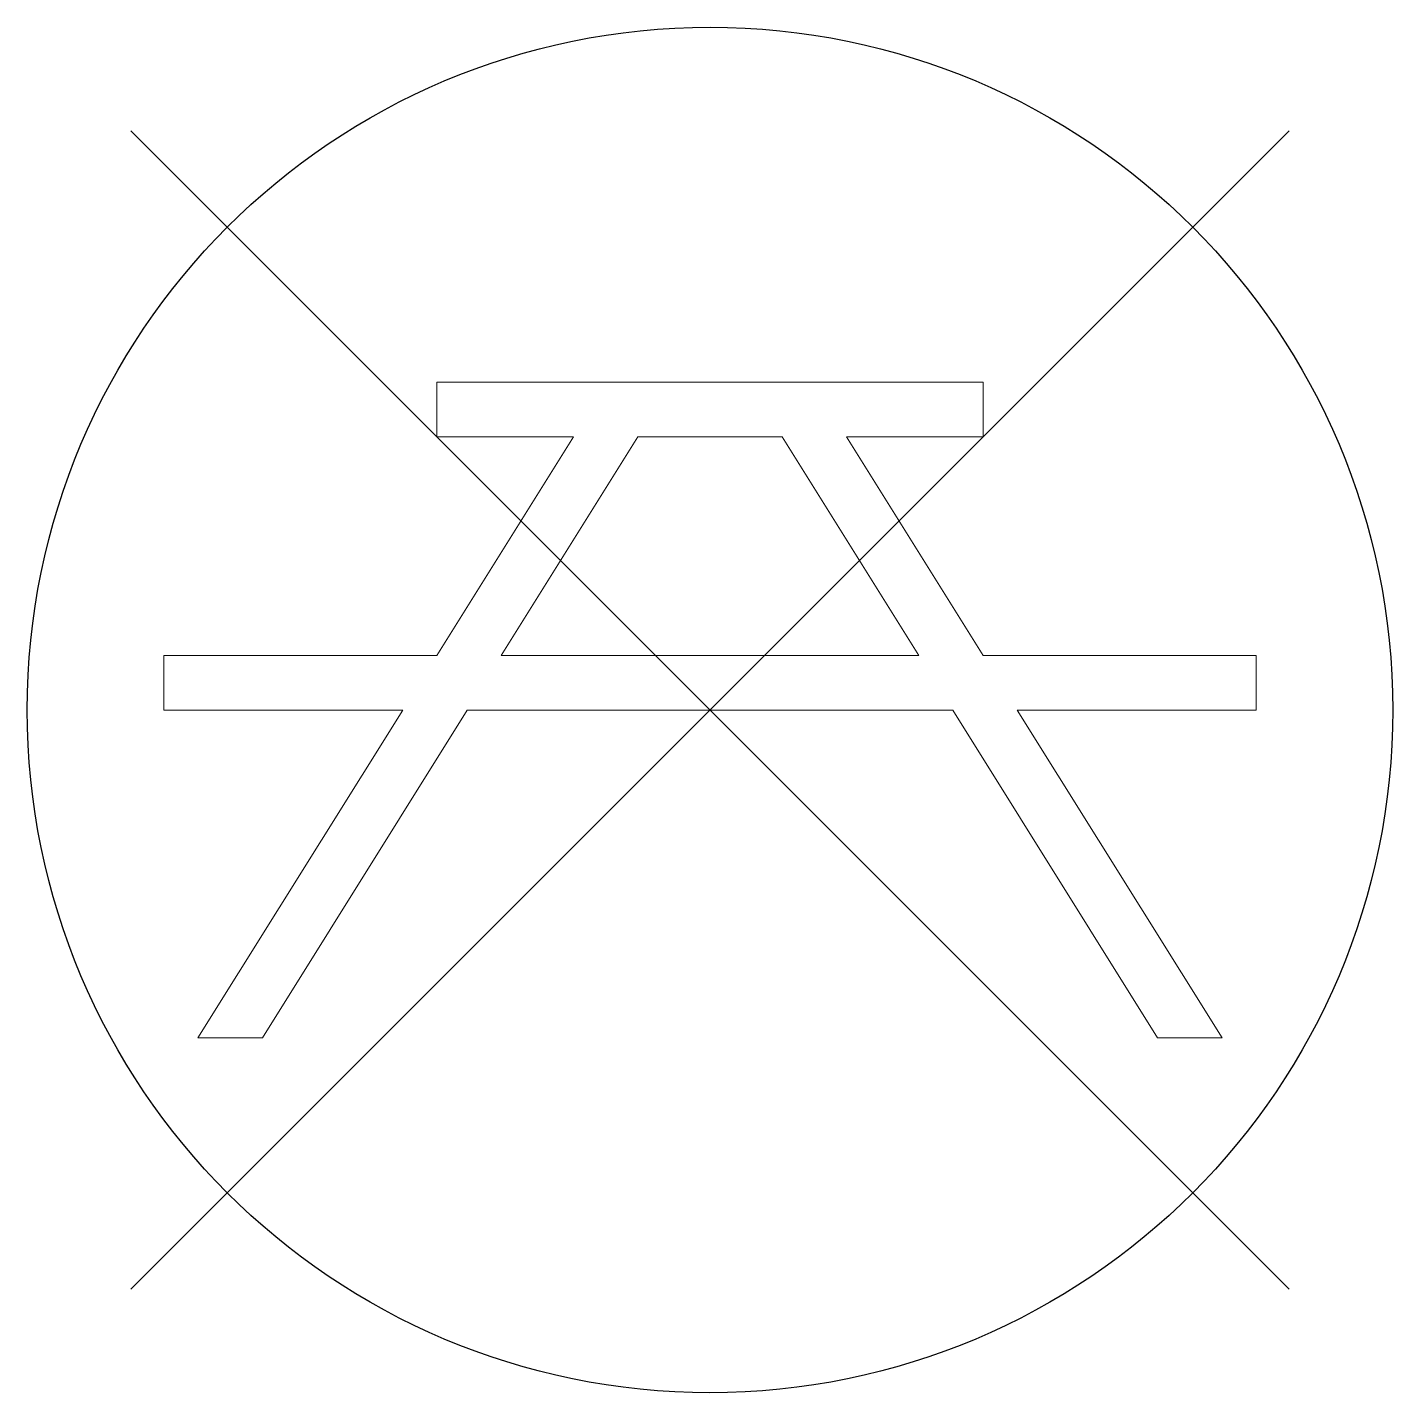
# Model space of a CAD drawing. Header units: metres. Extents: x -1.88 to 1.88, y -1.88 to 1.88.
import ezdxf

# ---------------------------------------------------------------- set-up
doc = ezdxf.new("R2010")
doc.units = ezdxf.units.M

msp = doc.modelspace()

# ---------------------------------------------------------------- linework, layer by layer
at = {"flags": 128}
for points in [[(-1.591, 1.591), (1.591, -1.591)], [(-1.591, -1.591), (1.591, 1.591)]]:
    msp.add_lwpolyline(points, dxfattribs=at)
at = {"color": 0, "linetype": 'ByBlock', "lineweight": 18}
for points in [[(-0.6669, 0), (-1.2294, -0.9), (-1.4063, -0.9), (-0.8438, 0), (-1.5, 0), (-1.5, 0.15), (-0.75, 0.15), (-0.375, 0.75), (-0.75, 0.75), (-0.75, 0.9), (0.75, 0.9), (0.75, 0.75), (0.375, 0.75), (0.75, 0.15), (1.5, 0.15), (1.5, 0), (0.8438, 0), (1.4063, -0.9), (1.2294, -0.9), (0.6669, 0)], [(-0.5731, 0.15), (0.5731, 0.15), (0.1981, 0.75), (-0.1981, 0.75)]]:
    msp.add_lwpolyline(points, close=True, dxfattribs=at)
msp.add_circle((0, 0), 1.875)

doc.saveas('drawing.dxf')
